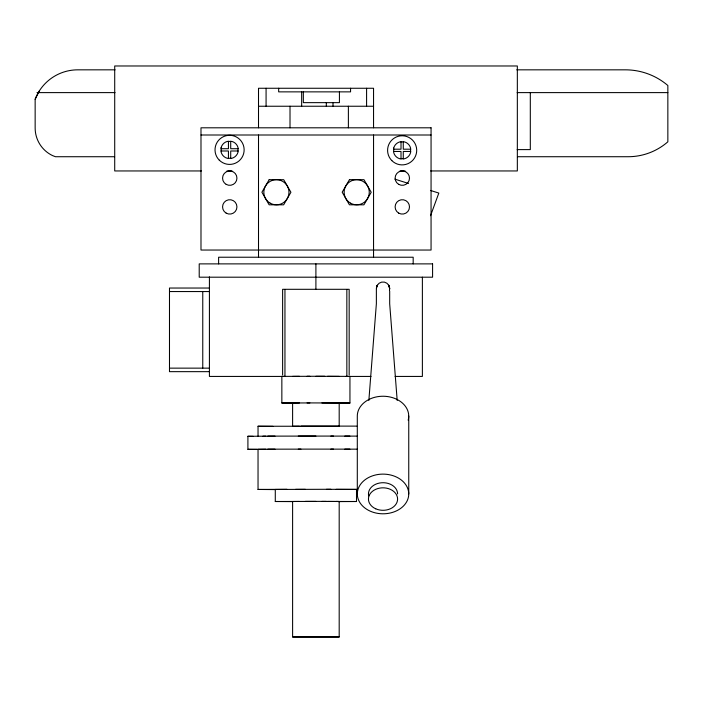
<?xml version="1.0" encoding="UTF-8"?>
<svg xmlns="http://www.w3.org/2000/svg" width="703" height="703" viewBox="0 0 703 703"><rect width="100%" height="100%" fill="white"/><g stroke="black" fill="none" stroke-linecap="round" stroke-linejoin="round"><path stroke-width="1.05" d="M368.855 400.438L376.369 303.74L376.369 289.223M376.588 286.965L376.369 288.634L377.256 285.304A6.652 6.652 0 0 1 388.785 285.304L389.682 288.634L389.453 290.357M430.535 215.724L438.821 193.079L430.456 190.425M377.256 285.313L376.597 286.912L377.247 285.356M114.598 156.725L55.475 156.725L52.461 155.556A30.607 30.607 0 0 1 35.15 127.99L35.15 99.255L39.245 91.056M291.824 403.083L281.85 403.004L281.85 376.386L309.874 376.316M292.606 376.386L299.425 376.333M339.971 403.083L349.945 403.004L349.945 376.386L346.236 376.43M281.85 403.004L309.874 402.933M321.93 402.933L339.189 403.004L339.189 426.246L338.398 426.264M258.036 436.282L258.036 426.246L339.189 426.246M257.017 449.428L247.913 449.322L247.913 436.282L274.987 436.15M247.913 449.322L274.987 449.199M265.787 449.235L258.036 449.322L258.036 489.455L286.965 489.297M330.876 489.279L275.286 489.455L275.286 501.503L315.902 501.424M338.398 501.52L339.189 501.503L339.189 636.953L292.606 636.953L292.606 501.503L299.425 501.45M336.21 489.35L356.509 489.455L356.509 501.503L338.31 501.608M262.904 436.212L265.787 436.194M299.425 402.951L292.606 403.004L292.606 426.246L299.425 426.194M267.825 436.132L333.494 436.071M267.825 449.173L300.928 449.147M295.594 489.35L305.383 489.332M115.09 69.834L77.778 69.834A45.598 45.598 0 0 0 35.15 99.255M516.74 69.834L625.38 69.834A65.388 65.388 0 0 1 667.85 85.502L667.85 141.813A60.423 60.423 0 0 1 628.104 156.725L517.522 156.725M36.995 92.611L115.037 92.611M517.153 92.611L667.85 92.611M258.511 106.241L373.548 106.241M200.988 135.002L431.062 135.002M220.979 148.72L228.44 148.72L228.44 141.259M238.176 148.72L230.707 148.72L230.707 141.259M393.548 149.194L401.009 149.194L401.009 141.725M410.745 149.194L403.276 149.194L403.276 141.725M517.153 149.607L530.308 149.607L530.308 92.611M220.979 150.987L228.44 150.987L228.44 158.456M238.176 150.987L230.707 150.987L230.707 158.456M393.548 151.461L401.009 151.461L401.009 158.931M410.745 151.461L403.276 151.461L403.276 158.931M201.445 170.952L114.712 170.952L114.712 65.977L517.338 65.977L517.338 170.952L430.614 170.952M226.937 170.952L232.104 170.952M399.954 170.952L405.121 170.952M209.415 288.037L169.485 288.037L169.485 371.659L209.415 371.659M169.485 291.552L209.415 291.552M169.485 368.144L209.415 368.144M307.088 376.281L324.707 376.281M282.624 376.43L209.415 376.43L209.415 276.868M315.902 376.316L349.945 376.386M349.171 376.43L371.026 376.43M395.068 376.43L422.38 376.43L422.38 277.193M307.088 402.907L349.945 403.004M300.928 426.071L356.816 426.123M298.3 436.071L315.902 436.071M298.3 449.12L333.494 449.12M305.383 501.38L326.412 501.38M327.545 501.432L339.189 501.503M330.876 436.106L349.892 436.097M330.876 449.147L349.892 449.138M326.412 489.332L356.816 489.332M321.93 501.432L356.509 501.503M327.545 376.325L339.189 376.386M344.83 436.124L357.476 436.115M344.83 449.164L357.476 449.155M292.439 501.599L275.286 501.503M272.94 426.37L258.036 426.246M274.987 489.587L258.036 489.455M284.715 376.43L281.85 376.386M253.142 436.361L247.913 436.282M336.069 501.459L338.398 501.476M338.398 402.986L339.189 403.004M339.189 636.953L292.606 636.953M394.91 179.16L408.505 183.465M388.794 285.356L389.682 288.634L389.453 286.965M388.785 285.313L389.453 286.912M397.186 400.438L389.682 303.74L389.682 290.998M413.179 263.88L413.179 257.228L218.615 257.228L218.615 263.88M408.751 416.079L408.751 493.954A25.712 19.842 0 0 1 370.165 511.134A25.712 19.842 0 0 1 370.165 476.775A25.712 19.842 0 0 1 408.733 493.954M373.548 127.805L373.548 88.262L258.511 88.262L258.511 127.805M373.548 135.002L373.548 257.228M366.588 88.262L366.588 106.241M357.3 493.954L357.3 416.079A25.712 19.842 0 0 1 385.719 396.351A25.712 19.842 0 0 1 408.171 420.209M350.56 88.262L350.56 91.865L278.66 91.865L278.66 88.262M349.171 374.84L349.171 289.302L282.624 289.302L282.624 374.84M348.38 106.241L348.38 127.805M346.843 289.504L346.843 376.43M339.426 91.865L339.426 102.647L303.336 102.647L303.336 91.865M333.011 102.647L333.011 106.241M326.306 102.647L326.306 106.241M315.902 263.88L315.902 289.302M301.657 91.865L301.657 106.241M290.014 106.241L290.014 127.805M284.952 289.504L284.952 376.43M266.077 88.262L266.077 106.241M258.511 135.002L258.511 257.228M202.763 291.552L202.763 368.144M368.671 495.905A14.578 11.248 0 0 1 381.755 482.75A14.578 11.248 0 0 1 397.599 493.954M221.129 147.595L221.129 152.12A8.752 8.752 0 0 0 227.315 158.307L231.841 158.307A8.752 8.752 0 0 0 238.027 152.12L238.027 147.595A8.752 8.752 0 0 0 231.841 141.408L227.315 141.408A8.752 8.752 0 0 0 221.129 147.595M393.698 148.061L393.698 152.595A8.752 8.752 0 0 0 399.884 158.781L404.41 158.781A8.752 8.752 0 0 0 410.596 152.595L410.596 148.061A8.752 8.752 0 0 0 404.41 141.874L399.884 141.874A8.752 8.752 0 0 0 393.698 148.061M269.179 179.669L261.903 192.218L269.126 204.801L283.643 204.828L290.919 192.279L283.696 179.696L269.179 179.669M349.47 179.66L342.185 192.209L349.417 204.793L363.926 204.828L371.21 192.271L363.978 179.687L349.47 179.66M431.062 127.805L200.988 127.805L200.988 250.04L431.062 250.04L431.062 127.805M432.582 263.88L199.213 263.88L199.213 277.193L432.582 277.193L432.582 263.88M219.283 160.152A14.561 14.561 0 0 0 243.642 153.623A14.561 14.561 0 0 0 225.804 135.793A14.561 14.561 0 0 0 219.283 160.152M391.852 160.627A14.561 14.561 0 0 0 416.211 154.098A14.561 14.561 0 0 0 398.373 136.268A14.561 14.561 0 0 0 391.852 160.627M226.155 213.123A7.188 7.188 0 0 0 236.937 206.893A7.188 7.188 0 0 0 226.155 200.671A7.188 7.188 0 0 0 226.155 213.123M226.155 184.362A7.188 7.188 0 0 0 236.937 178.14A7.188 7.188 0 0 0 226.155 171.91A7.188 7.188 0 0 0 226.155 184.362M398.706 184.362A7.188 7.188 0 0 0 409.498 178.14A7.188 7.188 0 0 0 398.706 171.91A7.188 7.188 0 0 0 398.706 184.362M398.706 213.123A7.188 7.188 0 0 0 409.498 206.893A7.188 7.188 0 0 0 398.706 200.671A7.188 7.188 0 0 0 398.706 213.123M375.736 508.805A14.578 11.248 0 0 0 397.599 499.06A14.578 11.248 0 0 0 375.736 489.323A14.578 11.248 0 0 0 375.736 508.805M270.101 203.123A12.566 12.566 0 0 0 288.977 192.271A12.566 12.566 0 0 0 270.145 181.356A12.566 12.566 0 0 0 270.101 203.123M350.393 203.114A12.566 12.566 0 0 0 369.268 192.271A12.566 12.566 0 0 0 350.437 181.348A12.566 12.566 0 0 0 350.393 203.114"/></g></svg>
